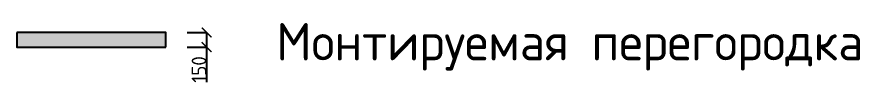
# Model space of a CAD drawing. Header units: millimetres. Extents: x -178199094 to 13669908, y -30538122 to 6091408.
# Drawn here: x 6912406 to 6921051, y 371765 to 372414 of the extents above; entities that cross this region are included whole.
import ezdxf

# ---------------------------------------------------------------- set-up
doc = ezdxf.new("R2010")
doc.units = ezdxf.units.MM
doc.layers.add('Plan 1', color=7, linetype='Continuous')
doc.styles.add('gost', font='GOST Common.ttf')
doc.dimstyles.new('Copy of GOST', dxfattribs={"dimtxt": 150, "dimasz": 100, "dimexe": 0.18, "dimexo": 0.06, "dimgap": 3, "dimtad": 1, "dimdec": 0, "dimzin": 0, "dimdsep": 46, "dimtxsty": 'gost', "dimblk": 'ARCHTICK', "dimcen": 0.09, "dimclrt": 256, "dimadec": 0, "dimazin": 0, "dimtfac": 1, "dimtdec": 0, "dimtofl": 0, "dimtmove": 0, "dimatfit": 3, "dimldrblk": 'ARCHTICK', "dimfxl": 200, "dimfxlon": 1, "dimtolj": 1, "dimtzin": 0, "dimarcsym": 0})

# ---------------------------------------------------------------- blocks, each defined once
blk = doc.blocks.new('_ArchTick')
at = {"color": 0, "linetype": 'ByBlock', "const_width": 0.15}
blk.add_lwpolyline([(-0.5, -0.5), (0.5, 0.5)], dxfattribs=at)
blk = doc.blocks.new('*D521')
at = {"color": 0, "lineweight": -2, "transparency": 16777216}
for p, q in [((6914150.9, 372316), (6914351.1, 372316)), ((6914350.9, 372316), (6914350.9, 372166)), ((6914150.9, 372166), (6914351.1, 372166)), ((6914350.9, 372166), (6914350.9, 371805))]:
    blk.add_line(p, q, dxfattribs=at)
at = {"layer": 'Defpoints', "color": 0, "transparency": 16777216}
for p in [(6913933.7, 372316), (6913933.7, 372166), (6914350.9, 372166)]:
    blk.add_point(p, dxfattribs=at)
at = {"color": 0, "lineweight": -2, "transparency": 16777216, "xscale": 100, "yscale": 100, "zscale": 100}
for p, rotation in [((6914350.9, 372316), 90), ((6914350.9, 372166), 270)]:
    blk.add_blockref('_ArchTick', p, dxfattribs=dict(at, rotation=rotation))
at = {"transparency": 16777216, "insert": (6914272.9, 371935.5), "char_height": 150, "attachment_point": 5, "rotation": 90, "style": 'gost'}
blk.add_mtext('\\A1;150', dxfattribs=at)

msp = doc.modelspace()

# ---------------------------------------------------------------- hatches: boundary and pattern name
at = {"true_color": 0x139b48, "transparency": 33554687}
h = msp.add_hatch(color=114, dxfattribs=at)
h.dxf.hatch_style = 1
h.paths.add_polyline_path([(6912405.84584, 372166.02946), (6913933.71602, 372166.02946), (6913933.71602, 372316.02946), (6912405.84584, 372316.02946)])

# ---------------------------------------------------------------- linework, layer by layer
at = {"color": 18, "true_color": 0x000000}
for points in [[(6912405.84584, 372316.02946), (6912405.84584, 372166.02946)], [(6912405.84584, 372316.02946), (6912405.84584, 372166.02946), (6913933.71602, 372166.02946)], [(6913933.71602, 372166.02946), (6913933.71602, 372316.02946), (6912405.84584, 372316.02946)]]:
    msp.add_lwpolyline(points, dxfattribs=at)

# ---------------------------------------------------------------- texts
at = {"layer": 'Plan 1', "insert": (6915066.26519, 372413.60699), "char_height": 384.8748082, "attachment_point": 1, "style": 'gost'}
msp.add_mtext_dynamic_manual_height_columns('Монтируемая перегородка', width=12549.7203437, gutter_width=0.54982, heights=[0], dxfattribs=at)

# ---------------------------------------------------------------- dimensions: what is measured, and where the dimension line sits
at = {"color": 18, "true_color": 0x000000}
dim = msp.add_linear_dim(base=(6914350.89018, 372166.02946), p1=(6913933.71602, 372316.02946), p2=(6913933.71602, 372166.02946), angle=90, dimstyle='Copy of GOST', dxfattribs=at)
dim.commit()
dim.dimension.update_dxf_attribs({"geometry": '*D521', "text_midpoint": (6914272.89018, 371935.52946)})

doc.saveas('drawing.dxf')
